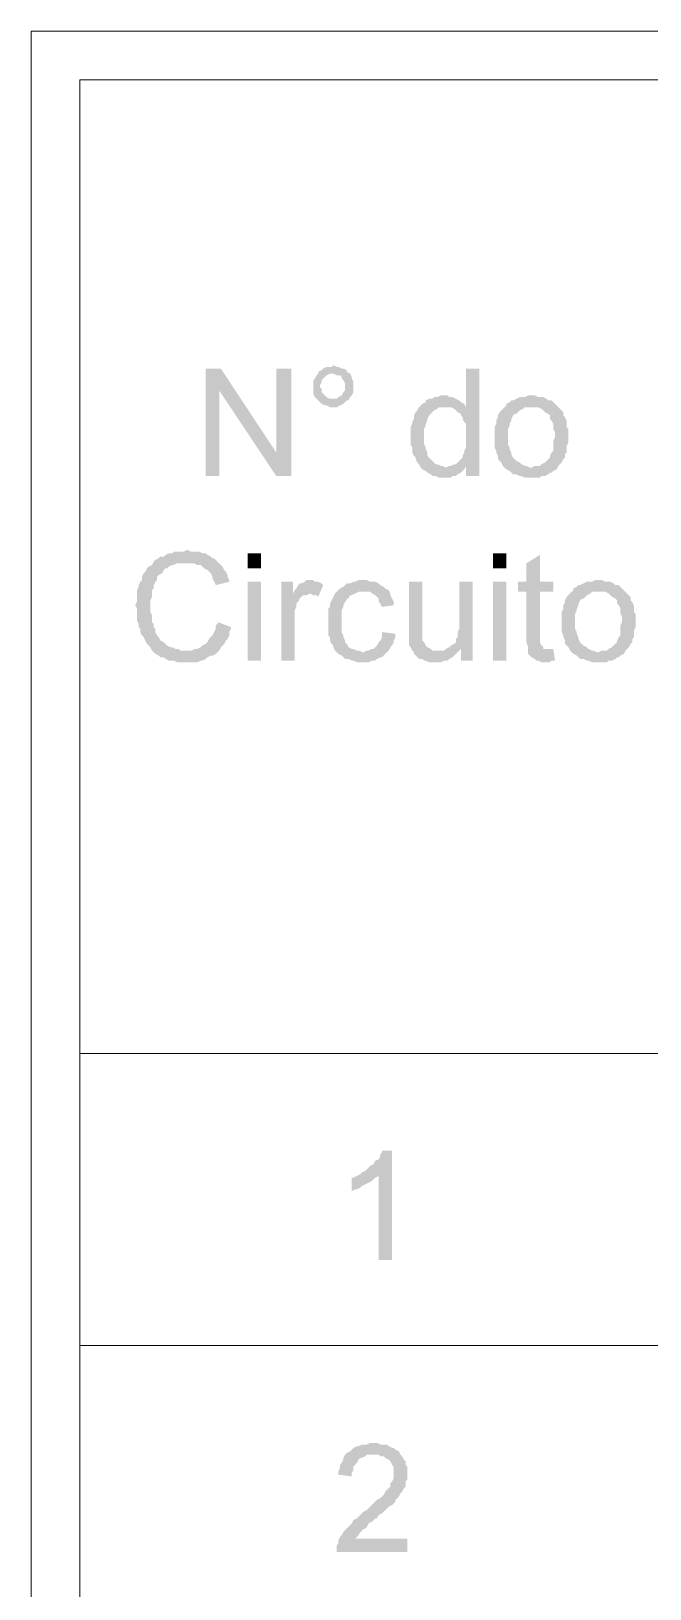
# Model space of a CAD drawing. Header units: inches. Extents: x 179598 to 179981, y 9195975 to 9196075.
# Drawn here: x 179715.491 to 179716.228, y 9196035.954 to 9196037.81 of the extents above; entities that cross this region are included whole.
import ezdxf

# ---------------------------------------------------------------- set-up
doc = ezdxf.new("R2010")
doc.units = ezdxf.units.IN
doc.header["$LTSCALE"] = 0.05
doc.header["$MEASUREMENT"] = 0
doc.linetypes.add('CONTINU', pattern=[0])
doc.layers.add('Cargas', color=150, linetype='Continuous', lineweight=30)

# ---------------------------------------------------------------- blocks, each defined once
blk = doc.blocks.new('QuadroCarga Model')
at = {"layer": 'Cargas', "linetype": 'CONTINU', "lineweight": 20, "transparency": 33554559}
for points in [[(7.7793, 11.1018), (7.7793, 11.1018), (7.7773, 11.1058), (7.7773, 11.1178), (7.7753, 11.1198), (7.7753, 11.1238), (7.7733, 11.1278), (7.7713, 11.1298), (7.7713, 11.1338), (7.7693, 11.1358), (7.7673, 11.1398), (7.7653, 11.1418), (7.7613, 11.1438), (7.7593, 11.1478), (7.7573, 11.1498), (7.7533, 11.1518), (7.7513, 11.1538), (7.7473, 11.1558), (7.7433, 11.1558), (7.7413, 11.1578), (7.7373, 11.1598), (7.7353, 11.1598), (7.7313, 11.1618), (7.7173, 11.1618), (7.7133, 11.1638), (7.7093, 11.1618), (7.6953, 11.1618), (7.6913, 11.1598), (7.6873, 11.1598), (7.6853, 11.1578), (7.6813, 11.1578), (7.6773, 11.1558), (7.6773, 11.1558), (7.6753, 11.1538), (7.6713, 11.1518), (7.6673, 11.1498), (7.6653, 11.1478), (7.6633, 11.1458), (7.6593, 11.1438), (7.6573, 11.1418), (7.6553, 11.1398), (7.6533, 11.1358), (7.6513, 11.1338), (7.6513, 11.1298), (7.6493, 11.1278), (7.6473, 11.1238), (7.6473, 11.1178), (7.6453, 11.1138), (7.6453, 11.0898), (7.6473, 11.0858), (7.6473, 11.0838), (7.6493, 11.0798), (7.6513, 11.0778), (7.6533, 11.0738), (7.6533, 11.0718), (7.6553, 11.0678), (7.6573, 11.0658), (7.6593, 11.1038), (7.6593, 11.1098), (7.6613, 11.1118), (7.6613, 11.1158), (7.6633, 11.1198), (7.6633, 11.1218), (7.6653, 11.1258), (7.6673, 11.1278), (7.6693, 11.1298), (7.6713, 11.1338), (7.6753, 11.1358), (7.6773, 11.1378), (7.6813, 11.1398), (7.6853, 11.1398), (7.6873, 11.1418), (7.6913, 11.1418), (7.6933, 11.1438), (7.7013, 11.1438), (7.7053, 11.1458), (7.7133, 11.1458), (7.7193, 11.1458), (7.7233, 11.1438), (7.7313, 11.1438), (7.7333, 11.1418), (7.7373, 11.1418), (7.7413, 11.1398), (7.7433, 11.1378), (7.7473, 11.1378), (7.7493, 11.1358), (7.7513, 11.1318), (7.7553, 11.1298), (7.7573, 11.1278), (7.7573, 11.1258), (7.7593, 11.1238), (7.7613, 11.1198), (7.7613, 11.1178), (7.7633, 11.1138), (7.7633, 11.0638), (7.7673, 11.0678), (7.7693, 11.0698), (7.7693, 11.0718), (7.7713, 11.0738), (7.7733, 11.0778), (7.7753, 11.0798), (7.7753, 11.0838), (7.7773, 11.0878), (7.7773, 11.0978)], [(7.6933, 11.0658), (7.6913, 11.0658), (7.6893, 11.0678), (7.6853, 11.0678), (7.6813, 11.0698), (7.6773, 11.0718), (7.6753, 11.0738), (7.6733, 11.0758), (7.6693, 11.0778), (7.6673, 11.0798), (7.6673, 11.0798), (7.6653, 11.0838), (7.6633, 11.0858), (7.6613, 11.0898), (7.6613, 11.0938), (7.6593, 11.0958), (7.6593, 11.1038), (7.6573, 11.0658), (7.6593, 11.0638), (7.6633, 11.0618), (7.6653, 11.0598), (7.6673, 11.0578), (7.6713, 11.0558), (7.6733, 11.0538), (7.6773, 11.0518), (7.6813, 11.0518), (7.6853, 11.0498), (7.6873, 11.0498)], [(7.7633, 11.0638), (7.7633, 11.1018), (7.7633, 11.0938), (7.7613, 11.0898), (7.7613, 11.0858), (7.7593, 11.0838), (7.7573, 11.0818), (7.7553, 11.0778), (7.7533, 11.0758), (7.7513, 11.0738), (7.7473, 11.0718), (7.7453, 11.0718), (7.7413, 11.0698), (7.7373, 11.0678), (7.7413, 11.0518), (7.7433, 11.0518), (7.7473, 11.0538), (7.7493, 11.0538), (7.7533, 11.0558), (7.7553, 11.0578), (7.7593, 11.0598), (7.7613, 11.0618)], [(7.9953, 11.0618), (7.9953, 11.0798), (7.8673, 11.0798), (7.8673, 11.0638), (7.9693, 11.0638)], [(7.9953, 11.0618), (7.9693, 11.0638), (7.8673, 10.9958), (7.8953, 10.9958)], [(7.6473, 11.0138), (7.7413, 11.0138), (7.7413, 11.0298), (7.6473, 11.0298)], [(7.7573, 11.0138), (7.7753, 11.0138), (7.7753, 11.0298), (7.7573, 11.0298)], [(7.7413, 10.9758), (7.7413, 10.9898), (7.6473, 10.9898), (7.6473, 10.9738), (7.7073, 10.9738), (7.7113, 10.9718), (7.7153, 10.9718), (7.7153, 10.9718), (7.7173, 10.9698), (7.7213, 10.9678), (7.7233, 10.9658), (7.7253, 10.9638), (7.7253, 10.9598), (7.7273, 10.9558), (7.7273, 10.9758)], [(7.9953, 10.9778), (7.9953, 10.9958), (7.8673, 10.9958), (7.8673, 10.9778)], [(7.7433, 10.9558), (7.7433, 10.9598), (7.7413, 10.9618), (7.7393, 10.9658), (7.7393, 10.9678), (7.7373, 10.9698), (7.7333, 10.9718), (7.7313, 10.9738), (7.7273, 10.9758), (7.7273, 10.9558), (7.7253, 10.9518), (7.7253, 10.9478), (7.7233, 10.9458), (7.7373, 10.9398), (7.7393, 10.9418), (7.7413, 10.9458), (7.7413, 10.9498), (7.7433, 10.9518)], [(7.9893, 10.9458), (7.9873, 10.9478), (7.9833, 10.9498), (7.9813, 10.9518), (7.9653, 10.9518), (7.9613, 10.9498), (7.9593, 10.9478), (7.9573, 10.9458), (7.9553, 10.9438), (7.9533, 10.9418), (7.9513, 10.9378), (7.9513, 10.9358), (7.9493, 10.9318), (7.9493, 10.9238), (7.9513, 10.9198), (7.9533, 10.9158), (7.9553, 10.9138), (7.9573, 10.9118), (7.9573, 10.9098), (7.9593, 10.9278), (7.9593, 10.9318), (7.9613, 10.9358), (7.9633, 10.9378), (7.9653, 10.9398), (7.9673, 10.9418), (7.9713, 10.9418), (7.9733, 10.9438), (7.9753, 10.9438), (7.9793, 10.9418), (7.9813, 10.9418), (7.9853, 10.9378), (7.9853, 10.9378), (7.9873, 10.9358), (7.9893, 10.9318), (7.9893, 10.9278)], [(7.7433, 10.8918), (7.7433, 10.8978), (7.7413, 10.9018), (7.7413, 10.9038), (7.7393, 10.9078), (7.7393, 10.9118), (7.7373, 10.9138), (7.7353, 10.9158), (7.7333, 10.9198), (7.7313, 10.9218), (7.7293, 10.9238), (7.7273, 10.9258), (7.7233, 10.9278), (7.7193, 10.9298), (7.7193, 10.9298), (7.7153, 10.9318), (7.7113, 10.9318), (7.7093, 10.9338), (7.6773, 10.9338), (7.6753, 10.9318), (7.6713, 10.9318), (7.6673, 10.9298), (7.6653, 10.9278), (7.6633, 10.9278), (7.6593, 10.9258), (7.6573, 10.9238), (7.6573, 10.8918), (7.6573, 10.8938), (7.6593, 10.8958), (7.6593, 10.8998), (7.6613, 10.9038), (7.6613, 10.9058), (7.6633, 10.9098), (7.6673, 10.9118), (7.6673, 10.9118), (7.6693, 10.9138), (7.6713, 10.9138), (7.6753, 10.9158), (7.6773, 10.9158), (7.6813, 10.9178), (7.7073, 10.9178), (7.7113, 10.9158), (7.7133, 10.9158), (7.7173, 10.9138), (7.7193, 10.9118), (7.7213, 10.9118), (7.7213, 10.9098), (7.7253, 10.9078), (7.7253, 10.9058), (7.7273, 10.9018), (7.7293, 10.8978), (7.7293, 10.8918), (7.7313, 10.8618), (7.7333, 10.8658), (7.7353, 10.8678), (7.7353, 10.8678), (7.7373, 10.8718), (7.7393, 10.8738), (7.7413, 10.8778), (7.7413, 10.8838), (7.7433, 10.8878)], [(7.9993, 10.9278), (7.9973, 10.9298), (7.9973, 10.9358), (7.9953, 10.9398), (7.9933, 10.9418), (7.9913, 10.9458), (7.9893, 10.9458), (7.9893, 10.9278), (7.9873, 10.9238), (7.9873, 10.9198), (7.9853, 10.9178), (7.9833, 10.9178), (7.9813, 10.9158), (7.9773, 10.9138), (7.9733, 10.9138), (7.9693, 10.9138), (7.9673, 10.9158), (7.9633, 10.9178), (7.9633, 10.9178), (7.9613, 10.9218), (7.9593, 10.9238), (7.9593, 10.9278), (7.9573, 10.9098), (7.9613, 10.9078), (7.9633, 10.9058), (7.9673, 10.9038), (7.9793, 10.9038), (7.9833, 10.9058), (7.9853, 10.9058), (7.9893, 10.9078), (7.9913, 10.9118), (7.9933, 10.9118), (7.9953, 10.9158), (7.9953, 10.9178), (7.9973, 10.9218), (7.9973, 10.9238)], [(6.7013, 10.8478), (6.7013, 10.8798), (6.7013, 10.8738), (6.6993, 10.8718), (6.6993, 10.8678), (6.6973, 10.8658), (6.6953, 10.8618), (6.6953, 10.8618), (6.6933, 10.8598), (6.6893, 10.8578), (6.6853, 10.8558), (6.6733, 10.8558), (6.6693, 10.8578), (6.6673, 10.8598), (6.6633, 10.8598), (6.6593, 10.8638), (6.6593, 10.8638), (6.6573, 10.8658), (6.6533, 10.8678), (6.6513, 10.8698), (6.6493, 10.8718), (6.6473, 10.8758), (6.6453, 10.8778), (6.6413, 10.8818), (6.6393, 10.8838), (6.6353, 10.8878), (6.6333, 10.8918), (6.6313, 10.8938), (6.6273, 10.8978), (6.6253, 10.8998), (6.6233, 10.9038), (6.6193, 10.9058), (6.6173, 10.9078), (6.6153, 10.9098), (6.6133, 10.9118), (6.6113, 10.9138), (6.6093, 10.9158), (6.6053, 10.9178), (6.6033, 10.9198), (6.5993, 10.9218), (6.5953, 10.9218), (6.5953, 10.9218), (6.5933, 10.9238), (6.5853, 10.9238), (6.5853, 10.8398), (6.6013, 10.8398), (6.6013, 10.9018), (6.6033, 10.8998), (6.6053, 10.8978), (6.6093, 10.8958), (6.6093, 10.8938), (6.6113, 10.8938), (6.6133, 10.8898), (6.6153, 10.8878), (6.6193, 10.8858), (6.6213, 10.8818), (6.6253, 10.8778), (6.6253, 10.8758), (6.6293, 10.8738), (6.6313, 10.8698), (6.6353, 10.8658), (6.6373, 10.8638), (6.6393, 10.8618), (6.6413, 10.8578), (6.6433, 10.8558), (6.6453, 10.8538), (6.6473, 10.8538), (6.6493, 10.8518), (6.6513, 10.8498), (6.6553, 10.8478), (6.6573, 10.8458), (6.6613, 10.8438), (6.6633, 10.8418), (6.6693, 10.8418), (6.6713, 10.8398), (6.6793, 10.8398), (6.6873, 10.8398), (6.6893, 10.8418), (6.6933, 10.8418), (6.6953, 10.8438), (6.6993, 10.8458)], [(6.7153, 10.8798), (6.7153, 10.8838), (6.7133, 10.8878), (6.7133, 10.8938), (6.7113, 10.8978), (6.7113, 10.8998), (6.7093, 10.9038), (6.7073, 10.9058), (6.7053, 10.9078), (6.7033, 10.9118), (6.7013, 10.9138), (6.6973, 10.9158), (6.6953, 10.9158), (6.6913, 10.9178), (6.6893, 10.9198), (6.6853, 10.9198), (6.6813, 10.9218), (6.6773, 10.9218), (6.6753, 10.9058), (6.6793, 10.9058), (6.6833, 10.9038), (6.6873, 10.9038), (6.6893, 10.9018), (6.6913, 10.8998), (6.6953, 10.8978), (6.6973, 10.8958), (6.6973, 10.8938), (6.6993, 10.8898), (6.7013, 10.8878), (6.7013, 10.8478), (6.7053, 10.8498), (6.7053, 10.8498), (6.7073, 10.8538), (6.7093, 10.8558), (6.7093, 10.8578), (6.7113, 10.8618), (6.7133, 10.8638), (6.7133, 10.8718), (6.7153, 10.8758)], [(7.6813, 10.8698), (7.6753, 10.8698), (7.6713, 10.8718), (7.6693, 10.8738), (7.6653, 10.8758), (7.6633, 10.8778), (7.6613, 10.8798), (7.6613, 10.8818), (7.6593, 10.8858), (7.6593, 10.8878), (7.6573, 10.8918), (7.6573, 10.9238), (7.6553, 10.9218), (7.6533, 10.9178), (7.6513, 10.9158), (7.6493, 10.9138), (7.6493, 10.9098), (7.6473, 10.9058), (7.6473, 10.9038), (7.6453, 10.8998), (7.6453, 10.8858), (7.6473, 10.8818), (7.6473, 10.8778), (7.6493, 10.8758), (7.6513, 10.8718), (7.6513, 10.8698), (7.6553, 10.8658), (7.6553, 10.8658), (7.6573, 10.8638), (7.6593, 10.8618), (7.6633, 10.8598), (7.6653, 10.8578), (7.6693, 10.8558), (7.6713, 10.8558), (7.6753, 10.8538), (7.6793, 10.8538)], [(7.0633, 10.8578), (7.0633, 10.8698), (7.0613, 10.8698), (7.0593, 10.8718), (7.0573, 10.8718), (7.0533, 10.8738), (7.0513, 10.8778), (7.0473, 10.8798), (7.0453, 10.8838), (7.0433, 10.8858), (7.0413, 10.8878), (7.0393, 10.8898), (7.0373, 10.8938), (7.0353, 10.8958), (7.0333, 10.8738), (6.9333, 10.8738), (6.9333, 10.8578)], [(7.0353, 10.8958), (7.0333, 10.8998), (7.0313, 10.9038), (7.0313, 10.9058), (7.0153, 10.9058), (7.0153, 10.9058), (7.0173, 10.9018), (7.0173, 10.8998), (7.0193, 10.8958), (7.0213, 10.8938), (7.0233, 10.8898), (7.0233, 10.8898), (7.0253, 10.8858), (7.0273, 10.8818), (7.0293, 10.8798), (7.0313, 10.8778), (7.0333, 10.8738)], [(7.7313, 10.8618), (7.7293, 10.8918), (7.7293, 10.8838), (7.7273, 10.8818), (7.7253, 10.8778), (7.7233, 10.8758), (7.7213, 10.8738), (7.7173, 10.8738), (7.7153, 10.8718), (7.7113, 10.8698), (7.7133, 10.8558), (7.7173, 10.8558), (7.7213, 10.8578), (7.7253, 10.8598), (7.7273, 10.8598)], [(7.7413, 10.8218), (7.7413, 10.8378), (7.6653, 10.8378), (7.6633, 10.8358), (7.6593, 10.8338), (7.6573, 10.8318), (7.6553, 10.8318), (7.6513, 10.8278), (7.6493, 10.8258), (7.6493, 10.8218), (7.6473, 10.8198), (7.6473, 10.8178), (7.6453, 10.8138), (7.6453, 10.7998), (7.6473, 10.7958), (7.6473, 10.7918), (7.6493, 10.7898), (7.6513, 10.7858), (7.6533, 10.7838), (7.6553, 10.7818), (7.6573, 10.7798), (7.6593, 10.8038), (7.6593, 10.8098), (7.6613, 10.8118), (7.6633, 10.8158), (7.6633, 10.8158), (7.6653, 10.8178), (7.6693, 10.8198), (7.6713, 10.8218), (7.6893, 10.8218)], [(7.8793, 10.7878), (7.8793, 10.7898), (7.8773, 10.7938), (7.8773, 10.8238), (7.8753, 10.8218), (7.8733, 10.8178), (7.8713, 10.8158), (7.8713, 10.8158), (7.8693, 10.8118), (7.8673, 10.8098), (7.8673, 10.8058), (7.8653, 10.8018), (7.8653, 10.7878), (7.8673, 10.7858), (7.8673, 10.7818), (7.8693, 10.7798), (7.8713, 10.7758), (7.8733, 10.7738), (7.8753, 10.7718), (7.8793, 10.7698)], [(7.9633, 10.7958), (7.9633, 10.7998), (7.9613, 10.8038), (7.9613, 10.8078), (7.9593, 10.8098), (7.9593, 10.8138), (7.9573, 10.8178), (7.9553, 10.8178), (7.9533, 10.8218), (7.9513, 10.8238), (7.9493, 10.8258), (7.9453, 10.8278), (7.9433, 10.8298), (7.9393, 10.8318), (7.9353, 10.8318), (7.9313, 10.8338), (7.9293, 10.8338), (7.9253, 10.8358), (7.9133, 10.8358), (7.9053, 10.8358), (7.9013, 10.8338), (7.8953, 10.8338), (7.8913, 10.8318), (7.8893, 10.8298), (7.8873, 10.8298), (7.8833, 10.8278), (7.8813, 10.8258), (7.8773, 10.8238), (7.8773, 10.7938), (7.8793, 10.7978), (7.8793, 10.7998), (7.8813, 10.8038), (7.8813, 10.8058), (7.8853, 10.8098), (7.8873, 10.8118), (7.8873, 10.8118), (7.8893, 10.8138), (7.8913, 10.8158), (7.8953, 10.8158), (7.8993, 10.8178), (7.9013, 10.8178), (7.9053, 10.8198), (7.9233, 10.8198), (7.9273, 10.8178), (7.9293, 10.8178), (7.9333, 10.8158), (7.9353, 10.8158), (7.9393, 10.8138), (7.9413, 10.8118), (7.9433, 10.8098), (7.9453, 10.8078), (7.9473, 10.8038), (7.9493, 10.8018), (7.9493, 10.7698), (7.9533, 10.7718), (7.9553, 10.7758), (7.9573, 10.7778), (7.9593, 10.7818), (7.9593, 10.7818), (7.9613, 10.7858), (7.9613, 10.7898), (7.9633, 10.7918)], [(7.6633, 10.7898), (7.6613, 10.7938), (7.6593, 10.7958), (7.6593, 10.8038), (7.6573, 10.7798), (7.6613, 10.7758)], [(7.7413, 10.7618), (7.7413, 10.7778), (7.6853, 10.7778), (7.6813, 10.7798), (7.6753, 10.7798), (7.6733, 10.7818), (7.6693, 10.7818), (7.6673, 10.7838), (7.6653, 10.7878), (7.6633, 10.7898), (7.6613, 10.7758), (7.6473, 10.7758), (7.6473, 10.7618)], [(7.9953, 10.7538), (7.9953, 10.7698), (7.9493, 10.7698), (7.9493, 10.7938), (7.9493, 10.7878), (7.9473, 10.7838), (7.9453, 10.7818), (7.9433, 10.7798), (7.9413, 10.7758), (7.9393, 10.7758), (7.9373, 10.7738), (7.9353, 10.7738), (7.9313, 10.7718), (7.9293, 10.7698), (7.9013, 10.7698), (7.8973, 10.7718), (7.8953, 10.7718), (7.8913, 10.7738), (7.8893, 10.7738), (7.8873, 10.7758), (7.8853, 10.7778), (7.8813, 10.7818), (7.8813, 10.7838), (7.8793, 10.7878), (7.8793, 10.7698), (7.8673, 10.7698), (7.8673, 10.7538)], [(7.6473, 10.7218), (7.7413, 10.7218), (7.7413, 10.7378), (7.6473, 10.7378)], [(7.7573, 10.7218), (7.7753, 10.7218), (7.7753, 10.7378), (7.7573, 10.7378)], [(7.9493, 10.7238), (7.9473, 10.7258), (7.9453, 10.7278), (7.9433, 10.7298), (7.9393, 10.7318), (7.9373, 10.7318), (7.9333, 10.7338), (7.9293, 10.7338), (7.9253, 10.7358), (7.9133, 10.7358), (7.9013, 10.7358), (7.8973, 10.7338), (7.8953, 10.7338), (7.8913, 10.7318), (7.8873, 10.7318), (7.8853, 10.7298), (7.8833, 10.7278), (7.8793, 10.7258), (7.8773, 10.7238), (7.8773, 10.6918), (7.8773, 10.6938), (7.8793, 10.6978), (7.8793, 10.6998), (7.8813, 10.7038), (7.8833, 10.7058), (7.8853, 10.7098), (7.8873, 10.7118), (7.8873, 10.7118), (7.8893, 10.7138), (7.8933, 10.7158), (7.8953, 10.7158), (7.8993, 10.7178), (7.9013, 10.7178), (7.9053, 10.7198), (7.9233, 10.7198), (7.9273, 10.7178), (7.9293, 10.7178), (7.9333, 10.7158), (7.9353, 10.7158), (7.9393, 10.7138), (7.9413, 10.7118), (7.9413, 10.7098), (7.9433, 10.7078), (7.9453, 10.7058), (7.9473, 10.7018), (7.9493, 10.6998), (7.9493, 10.6918)], [(7.9633, 10.6918), (7.9633, 10.6958), (7.9613, 10.6998), (7.9613, 10.7058), (7.9593, 10.7098), (7.9573, 10.7138), (7.9573, 10.7158), (7.9553, 10.7178), (7.9533, 10.7218), (7.9513, 10.7218), (7.9493, 10.7238), (7.9493, 10.6838), (7.9473, 10.6798), (7.9453, 10.6778), (7.9433, 10.6758), (7.9413, 10.6718), (7.9393, 10.6698), (7.9353, 10.6698), (7.9333, 10.6678), (7.9293, 10.6658), (7.9233, 10.6658), (7.9193, 10.6638), (7.9133, 10.6638), (7.9093, 10.6658), (7.8973, 10.6658), (7.8953, 10.6678), (7.8913, 10.6698), (7.8893, 10.6698), (7.8873, 10.6718), (7.8853, 10.6738), (7.8833, 10.6758), (7.8813, 10.6798), (7.8793, 10.6818), (7.8793, 10.6878), (7.8773, 10.6918), (7.8773, 10.7238), (7.8753, 10.7218), (7.8733, 10.7178), (7.8713, 10.7158), (7.8693, 10.7138), (7.8693, 10.7098), (7.8673, 10.7058), (7.8673, 10.7038), (7.8653, 10.6998), (7.8653, 10.6818), (7.8673, 10.6798), (7.8673, 10.6758), (7.8693, 10.6718), (7.8713, 10.6698), (7.8713, 10.6678), (7.8733, 10.6658), (7.8753, 10.6618), (7.8793, 10.6598), (7.8813, 10.6578), (7.8833, 10.6558), (7.8873, 10.6538), (7.8873, 10.6538), (7.8893, 10.6518), (7.8933, 10.6518), (7.8953, 10.6498), (7.9033, 10.6498), (7.9073, 10.6478), (7.9233, 10.6478), (7.9253, 10.6498), (7.9333, 10.6498), (7.9373, 10.6518), (7.9393, 10.6538), (7.9433, 10.6538), (7.9453, 10.6558), (7.9473, 10.6578), (7.9493, 10.6598), (7.9533, 10.6638), (7.9553, 10.6658), (7.9573, 10.6678), (7.9573, 10.6718), (7.9593, 10.6738), (7.9613, 10.6778), (7.9613, 10.6838), (7.9633, 10.6878)], [(7.6613, 10.6658), (7.6613, 10.6958), (7.6553, 10.6958), (7.6533, 10.6938), (7.6513, 10.6918), (7.6493, 10.6878), (7.6473, 10.6858), (7.6473, 10.6838), (7.6453, 10.6798), (7.6453, 10.6698), (7.6473, 10.6678), (7.6473, 10.6638)], [(7.7733, 10.6818), (7.7633, 10.6978), (7.7413, 10.6978), (7.7413, 10.7078), (7.7293, 10.7078), (7.7293, 10.6978), (7.6693, 10.6978), (7.6633, 10.6958), (7.6613, 10.6958), (7.6613, 10.6718), (7.6613, 10.6778), (7.6633, 10.6778), (7.6653, 10.6798), (7.6653, 10.6798), (7.6693, 10.6818), (7.7293, 10.6818), (7.7293, 10.6658), (7.7413, 10.6658), (7.7413, 10.6818)], [(7.7293, 10.6438), (7.7273, 10.6458), (7.7253, 10.6478), (7.7233, 10.6498), (7.7193, 10.6518), (7.7173, 10.6518), (7.7133, 10.6538), (7.7093, 10.6538), (7.7053, 10.6558), (7.6933, 10.6558), (7.6813, 10.6558), (7.6773, 10.6538), (7.6753, 10.6538), (7.6713, 10.6518), (7.6673, 10.6518), (7.6653, 10.6498), (7.6633, 10.6478), (7.6593, 10.6458), (7.6573, 10.6438), (7.6573, 10.6118), (7.6573, 10.6138), (7.6593, 10.6178), (7.6593, 10.6198), (7.6613, 10.6238), (7.6633, 10.6258), (7.6653, 10.6298), (7.6673, 10.6318), (7.6673, 10.6318), (7.6693, 10.6338), (7.6733, 10.6358), (7.6753, 10.6358), (7.6793, 10.6378), (7.6813, 10.6378), (7.6853, 10.6398), (7.7033, 10.6398), (7.7073, 10.6378), (7.7093, 10.6378), (7.7133, 10.6358), (7.7153, 10.6358), (7.7193, 10.6338), (7.7213, 10.6318), (7.7213, 10.6298), (7.7233, 10.6278), (7.7253, 10.6258), (7.7273, 10.6218), (7.7293, 10.6198), (7.7293, 10.6118)], [(7.7433, 10.6118), (7.7433, 10.6158), (7.7413, 10.6198), (7.7413, 10.6258), (7.7393, 10.6298), (7.7373, 10.6338), (7.7373, 10.6358), (7.7353, 10.6378), (7.7333, 10.6418), (7.7313, 10.6418), (7.7293, 10.6438), (7.7293, 10.6038), (7.7273, 10.5998), (7.7253, 10.5978), (7.7233, 10.5958), (7.7213, 10.5918), (7.7193, 10.5898), (7.7153, 10.5898), (7.7133, 10.5878), (7.7093, 10.5858), (7.7033, 10.5858), (7.6993, 10.5838), (7.6933, 10.5838), (7.6893, 10.5858), (7.6773, 10.5858), (7.6753, 10.5878), (7.6713, 10.5898), (7.6693, 10.5898), (7.6673, 10.5918), (7.6653, 10.5938), (7.6633, 10.5958), (7.6613, 10.5998), (7.6593, 10.6018), (7.6593, 10.6078), (7.6573, 10.6118), (7.6573, 10.6438), (7.6553, 10.6418), (7.6533, 10.6378), (7.6513, 10.6358), (7.6493, 10.6338), (7.6493, 10.6298), (7.6473, 10.6258), (7.6473, 10.6238), (7.6453, 10.6198), (7.6453, 10.6018), (7.6473, 10.5998), (7.6473, 10.5958), (7.6493, 10.5918), (7.6513, 10.5898), (7.6513, 10.5878), (7.6533, 10.5858), (7.6553, 10.5818), (7.6593, 10.5798), (7.6613, 10.5778), (7.6633, 10.5758), (7.6673, 10.5738), (7.6673, 10.5738), (7.6693, 10.5718), (7.6733, 10.5718), (7.6753, 10.5698), (7.6833, 10.5698), (7.6873, 10.5678), (7.7033, 10.5678), (7.7053, 10.5698), (7.7133, 10.5698), (7.7173, 10.5718), (7.7193, 10.5738), (7.7233, 10.5738), (7.7253, 10.5758), (7.7273, 10.5778), (7.7293, 10.5798), (7.7333, 10.5838), (7.7353, 10.5858), (7.7373, 10.5878), (7.7373, 10.5918), (7.7393, 10.5938), (7.7413, 10.5978), (7.7413, 10.6038), (7.7433, 10.6078)]]:
    blk.add_hatch(color=256, dxfattribs=at).paths.add_polyline_path(points)
at = {"layer": 'Cargas', "linetype": 'CONTINU', "lineweight": 5}
for points in [[(0.7633, -1.7642), (8.3973, -1.7642), (8.3973, 11.2878), (0.7633, 11.2878)], [(1.6113, -1.7062), (8.3393, -1.7062), (8.3393, 11.2298), (1.6113, 11.2298)]]:
    blk.add_lwpolyline(points, close=True, dxfattribs=at)
for points in [[(6.8313, 11.2298), (6.8313, -1.7062)], [(7.1793, 11.2298), (7.1793, -1.7062)]]:
    blk.add_lwpolyline(points, dxfattribs=at)

msp = doc.modelspace()

# ---------------------------------------------------------------- block references
at = {"layer": 'Cargas', "linetype": 'CONTINU', "lineweight": 20, "rotation": 90}
msp.add_blockref('QuadroCarga Model', (179726.7787, 9196029.4123), dxfattribs=at)

doc.saveas('drawing.dxf')
